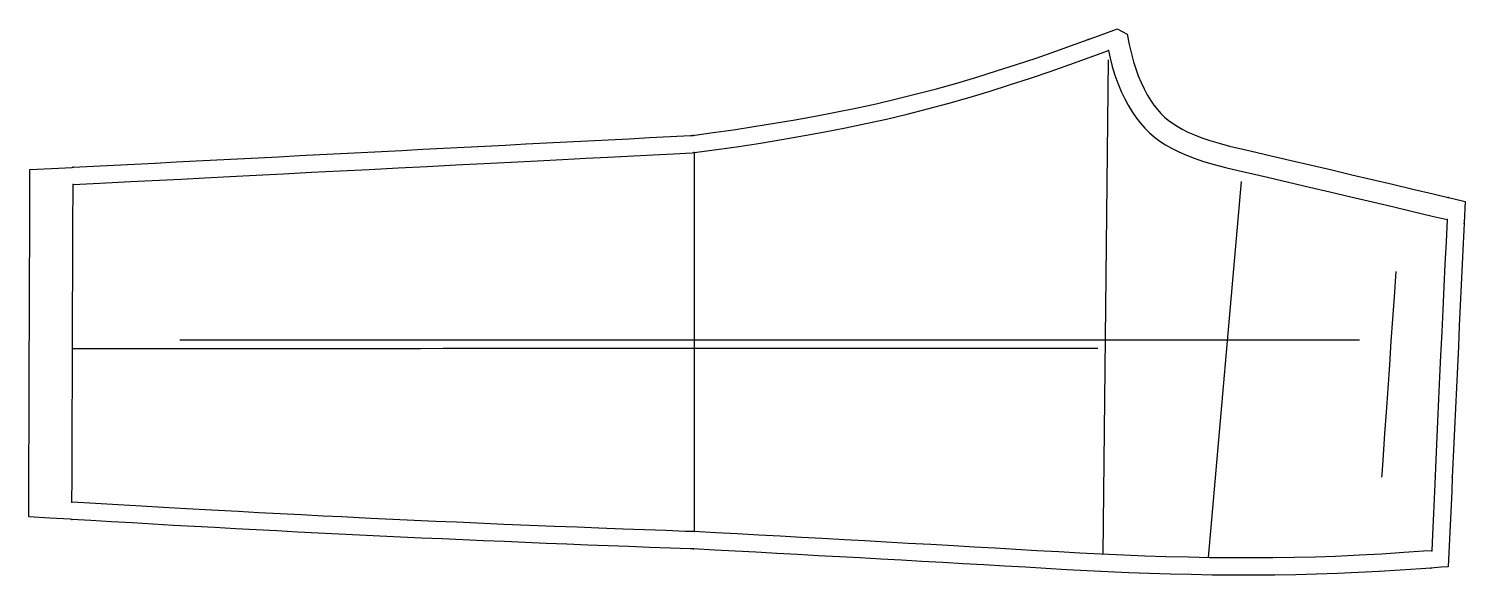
# Model space of a CAD drawing. Extents: x -3498 to -2441, y -1260 to -858.
import ezdxf

# ---------------------------------------------------------------- set-up
doc = ezdxf.new("R2010")
doc.units = 0
for name, color, linetype in [('1', 1, 'Continuous'), ('14', 3, 'Continuous'), ('4', 2, 'Continuous'), ('7', 7, 'Continuous'), ('8', 6, 'Continuous')]:
    doc.layers.add(name, color=color, linetype=linetype)

msp = doc.modelspace()

# ---------------------------------------------------------------- linework, layer by layer
at = {"layer": '1'}
msp.add_lwpolyline([(-3009.393616, -1240.557861), (-3009.278259, -1240.561905), (-3011.616237, -1240.480251), (-3026.500978, -1239.954066), (-3041.73939, -1239.403067), (-3056.935767, -1238.838204), (-3072.006514, -1238.266145), (-3087.20209, -1237.679838), (-3102.510718, -1237.078674), (-3117.705381, -1236.470792), (-3133.073923, -1235.844691), (-3148.267661, -1235.21457), (-3163.700245, -1234.562772), (-3178.893028, -1233.909004), (-3194.214947, -1233.236934), (-3209.406613, -1232.557331), (-3224.736051, -1231.857527), (-3239.926474, -1231.149297), (-3254.95897, -1230.432692), (-3270.147816, -1229.691781), (-3285.331844, -1228.934093), (-3300.518976, -1228.159698), (-3315.818674, -1227.364351), (-3331.004247, -1226.561249), (-3346.285653, -1225.740026), (-3361.469934, -1224.9117), (-3376.74234, -1224.066967), (-3391.925422, -1223.216319), (-3407.030096, -1222.359595), (-3422.21195, -1221.487655), (-3437.554474, -1220.593353), (-3452.734689, -1219.695007), (-3466.618652, -1218.866806), (-3467.793468, -1218.796735), (-3482.837487, -1217.898447), (-3498.362122, -1216.971664), (-3498.307084, -1201.410013), (-3498.253164, -1186.148199), (-3498.2001, -1171.118051), (-3498.14623, -1155.856256), (-3498.092334, -1140.594465), (-3498.038719, -1125.429105), (-3497.984719, -1110.167289), (-3497.931189, -1095.040893), (-3497.877184, -1079.779076), (-3497.823281, -1064.545737), (-3497.76926, -1049.283933), (-3497.715026, -1033.976099), (-3497.660902, -1018.714303), (-3497.606969, -1003.514331), (-3497.552823, -988.252516), (-3497.498729, -972.99071), (-3497.458191, -961.538315), (-3481.645928, -960.724673), (-3466.400093, -959.940164), (-3465.702209, -959.904251), (-3450.783753, -959.136574), (-3435.671125, -958.358904), (-3420.428256, -957.574547), (-3405.315599, -956.796896), (-3389.988174, -956.008186), (-3374.875624, -955.230531), (-3359.858953, -954.457812), (-3344.746359, -953.680158), (-3329.589671, -952.900232), (-3314.477027, -952.122574), (-3299.234258, -951.338226), (-3284.121718, -950.560579), (-3268.987014, -949.781783), (-3253.874416, -949.004119), (-3238.865816, -948.231811), (-3223.753212, -947.454151), (-3208.357834, -946.661938), (-3193.245228, -945.88428), (-3178.00235, -945.099932), (-3162.889674, -944.322286), (-3147.828919, -943.547295), (-3132.716316, -942.769626), (-3117.477335, -941.985461), (-3102.364758, -941.207809), (-3087.051722, -940.419843), (-3071.939129, -939.642192), (-3056.6563, -938.855782), (-3041.543713, -938.07813), (-3026.393927, -937.298553), (-3011.523316, -936.533332), (-3009.484558, -936.428452), (-3010.018616, -936.457748), (-2994.699234, -934.363326), (-2979.885686, -932.243137), (-2964.776807, -929.949639), (-2949.688203, -927.524419), (-2934.497907, -924.951505), (-2919.713104, -922.299932), (-2904.702251, -919.432823), (-2889.776298, -916.386887), (-2874.845393, -913.128647), (-2859.961117, -909.663198), (-2845.126241, -905.987002), (-2830.34866, -902.091889), (-2815.554252, -897.949349), (-2800.899435, -893.614882), (-2786.251732, -889.06943), (-2771.713482, -884.376257), (-2757.21664, -879.539905), (-2742.771141, -874.55332), (-2728.323314, -869.390821), (-2718.75946, -865.888443), (-2713.973081, -864.135574), (-2700.04243, -858.967557), (-2697.490845, -858.015823), (-2690.167542, -861.99295), (-2688.705789, -869.510746), (-2687.104677, -876.427808), (-2685.513309, -882.298112), (-2683.839076, -887.570595), (-2681.960727, -892.687039), (-2679.882658, -897.640923), (-2677.694744, -902.247035), (-2675.375906, -906.549715), (-2672.969885, -910.49828), (-2670.472467, -914.12201), (-2667.928454, -917.380889), (-2665.292452, -920.350989), (-2662.682217, -922.926641), (-2659.941444, -925.279178), (-2656.900531, -927.541681), (-2653.469563, -929.766936), (-2649.656985, -931.931952), (-2645.431091, -934.040357), (-2640.609186, -936.154343), (-2635.322181, -938.194386), (-2629.280078, -940.247284), (-2622.559526, -942.261363), (-2614.829683, -944.304805), (-2605.07002, -946.599738), (-2599.64386, -947.775269), (-2584.275394, -951.378997), (-2569.456048, -954.856008), (-2554.492431, -958.369677), (-2539.501215, -961.893162), (-2524.804742, -965.350816), (-2509.815129, -968.881018), (-2495.052469, -972.361289), (-2480.064407, -975.897965), (-2465.076974, -979.437321), (-2453.977356, -982.060242), (-2450.538733, -982.872778), (-2441.40686, -985.031433), (-2442.171471, -1000.858953), (-2442.19223, -1001.288834), (-2442.902274, -1015.99568), (-2443.630696, -1031.132521), (-2444.357494, -1046.321951), (-2445.077911, -1061.459164), (-2445.79272, -1076.544089), (-2446.506948, -1091.681594), (-2447.215548, -1106.770887), (-2447.922845, -1121.908744), (-2448.629761, -1137.118962), (-2449.329321, -1152.257151), (-2450.037947, -1167.689719), (-2450.728275, -1182.828314), (-2450.948029, -1187.669983), (-2451.413685, -1197.967153), (-2452.097309, -1213.174241), (-2452.77429, -1228.313456), (-2453.447409, -1243.410029), (-2453.90686, -1253.722992), (-2459.041979, -1254.100862), (-2466.660004, -1254.64447), (-2474.079038, -1255.173818), (-2489.36378, -1256.208249), (-2504.645757, -1257.156965), (-2520.112847, -1257.996643), (-2535.408853, -1258.682621), (-2550.882085, -1259.222286), (-2566.188736, -1259.601558), (-2581.638977, -1259.835245), (-2596.950111, -1259.927874), (-2612.437707, -1259.892179), (-2627.748278, -1259.740255), (-2643.168519, -1259.480864), (-2658.475621, -1259.125064), (-2673.616547, -1258.675926), (-2688.917804, -1258.120414), (-2704.28261, -1257.452918), (-2719.574524, -1256.682433), (-2734.637365, -1255.849822), (-2749.922941, -1254.964244), (-2764.977686, -1254.083278), (-2780.26353, -1253.20257), (-2795.561627, -1252.330514), (-2810.84814, -1251.461287), (-2825.890522, -1250.609321), (-2841.177488, -1249.7491), (-2856.155207, -1248.911106), (-2871.442782, -1248.059696), (-2886.730578, -1247.212194), (-2901.948317, -1246.37261), (-2917.412492, -1245.523474), (-2932.700909, -1244.68786), (-2947.989508, -1243.855916), (-2963.266865, -1243.028306), (-2978.55586, -1242.204717), (-2993.633145, -1241.397565)], close=True, dxfattribs=at)
at = {"layer": '14'}
msp.add_lwpolyline([(-3008.834839, -1227.869644), (-3008.834839, -1227.869644), (-3015.172182, -1227.649671), (-3029.596842, -1227.135774), (-3045.19498, -1226.565829), (-3060.966526, -1225.976767), (-3078.986279, -1225.289108), (-3094.848883, -1224.671226), (-3111.855629, -1223.99579), (-3129.875618, -1223.265263), (-3148.777859, -1222.482113), (-3168.431389, -1221.648805), (-3183.585781, -1220.992391), (-3199.033857, -1220.31019), (-3214.720369, -1219.603243), (-3230.590104, -1218.872587), (-3246.587721, -1218.119268), (-3268.021434, -1217.081379), (-3281.649588, -1216.403352), (-3297.650226, -1215.590326), (-3313.476603, -1214.769641), (-3329.034956, -1213.948105), (-3344.231506, -1213.132527), (-3363.768687, -1212.066124), (-3382.273645, -1211.038556), (-3399.524077, -1210.065962), (-3415.297703, -1209.164481), (-3432.599308, -1208.16222), (-3449.245517, -1207.183847), (-3466.573792, -1206.146927), (-3466.573792, -1206.146927), (-3466.512383, -1188.760815), (-3466.455349, -1172.617647), (-3466.393569, -1155.135773), (-3466.333095, -1138.028219), (-3466.277886, -1122.414207), (-3466.220723, -1106.252664), (-3466.167399, -1091.181697), (-3466.109531, -1074.832663), (-3466.052749, -1058.795644), (-3465.998002, -1043.338114), (-3465.937973, -1026.39357), (-3465.883518, -1011.026509), (-3465.830048, -995.940615), (-3465.775775, -980.632072), (-3465.747375, -972.623367), (-3465.747375, -972.623367), (-3446.114298, -971.613098), (-3423.580879, -970.453585), (-3402.215259, -969.354163), (-3386.158802, -968.527938), (-3368.847389, -967.637136), (-3350.448348, -966.690368), (-3331.129006, -965.696243), (-3311.056691, -964.663371), (-3290.398729, -963.600364), (-3269.322447, -962.515832), (-3247.995174, -961.418383), (-3226.584255, -960.316631), (-3205.256961, -959.219182), (-3184.180694, -958.13465), (-3163.522707, -957.071641), (-3143.450366, -956.038769), (-3124.131032, -955.044644), (-3105.731964, -954.097874), (-3088.420554, -953.207072), (-3072.364068, -952.380846), (-3057.72989, -951.627807), (-3038.811404, -950.654309), (-3024.034268, -949.893915), (-3010.142548, -949.179082), (-3008.831787, -949.111633), (-3008.831787, -949.111633), (-2991.9805, -946.828153), (-2975.929055, -944.496817), (-2960.029349, -942.054658), (-2944.35082, -939.511963), (-2927.675676, -936.646238), (-2912.612983, -933.894107), (-2897.501551, -930.949114), (-2882.331247, -927.784693), (-2867.204004, -924.413221), (-2852.125707, -920.829987), (-2837.102259, -917.030281), (-2822.139509, -913.009383), (-2805.775273, -908.331159), (-2791.065564, -903.885678), (-2776.756495, -899.370659), (-2761.1902, -894.268717), (-2746.793861, -889.388473), (-2732.425836, -884.37072), (-2718.184841, -879.251597), (-2703.935852, -873.957138), (-2703.935852, -873.957138), (-2702.77512, -879.576538), (-2701.148371, -885.814817), (-2699.145448, -892.247971), (-2697.070581, -897.984258), (-2694.538061, -904.076594), (-2691.919384, -909.577404), (-2689.357118, -914.335905), (-2686.48614, -919.065436), (-2683.291792, -923.700507), (-2680.372245, -927.443656), (-2677.209487, -931.03781), (-2673.795034, -934.445072), (-2670.03536, -937.696588), (-2666.102903, -940.633146), (-2661.946272, -943.340687), (-2657.59494, -945.833057), (-2652.157839, -948.559368), (-2646.533764, -951.019683), (-2640.773656, -953.23792), (-2633.949567, -955.551812), (-2626.264091, -957.839274), (-2617.81393, -960.066035), (-2608.568703, -962.239148), (-2603.153992, -963.38829), (-2586.817674, -967.218587), (-2571.411879, -970.833833), (-2556.12818, -974.423247), (-2541.152288, -977.943382), (-2525.602182, -981.602229), (-2509.677249, -985.35382), (-2494.829025, -988.855321), (-2479.971377, -992.361916), (-2465.705144, -995.73141), (-2454.763489, -998.317566), (-2454.762268, -998.292389), (-2454.763489, -998.317566), (-2455.55869, -1014.761518), (-2456.342091, -1031.065238), (-2457.139159, -1047.73891), (-2457.946474, -1064.711214), (-2458.716497, -1080.979365), (-2459.535069, -1098.362093), (-2460.267504, -1113.997955), (-2461.021495, -1130.181334), (-2461.790532, -1146.787017), (-2462.568102, -1163.689794), (-2463.347691, -1180.764395), (-2463.635101, -1187.094498), (-2464.147923, -1198.439834), (-2464.869542, -1214.492442), (-2465.562102, -1229.980314), (-2466.091309, -1241.869659), (-2466.091309, -1241.869659), (-2472.114488, -1242.318026), (-2486.495651, -1243.311183), (-2502.719143, -1244.323411), (-2519.286968, -1245.232183), (-2536.849548, -1246.030243), (-2551.852126, -1246.547282), (-2567.37679, -1246.922781), (-2582.905897, -1247.14672), (-2598.437816, -1247.229678), (-2613.97092, -1247.182236), (-2629.503579, -1247.014973), (-2645.034163, -1246.73847), (-2661.622802, -1246.332968), (-2677.145035, -1245.849565), (-2692.662484, -1245.259435), (-2709.407803, -1244.495439), (-2724.914755, -1243.67527), (-2740.41872, -1242.790075), (-2756.520606, -1241.853717), (-2771.992275, -1240.959815), (-2787.386362, -1240.076225), (-2802.654495, -1239.20524), (-2817.748305, -1238.349151), (-2834.722861, -1237.391945), (-2851.334346, -1236.460613), (-2867.510557, -1235.558576), (-2883.179288, -1234.689255), (-2898.268337, -1233.856074), (-2914.46071, -1232.966202), (-2929.725248, -1232.131271), (-2945.472568, -1231.273934), (-2961.156674, -1230.424128), (-2977.230808, -1229.557599), (-2992.917247, -1228.716688)], close=True, dxfattribs=at)
at = {"layer": '4'}
for p in [(-2718.75946, -865.888443), (-2703.935852, -873.957138), (-3009.484558, -936.428452), (-3008.831787, -949.111633), (-3465.702209, -959.904251), (-3465.747375, -972.623367), (-2453.977356, -982.060242), (-2454.763489, -998.317566), (-2454.763489, -998.317566), (-2442.19223, -1001.288834), (-2463.635101, -1187.094498), (-2450.948029, -1187.669983), (-3466.573792, -1206.146927), (-3466.618652, -1218.866806), (-3008.834839, -1227.869644), (-3009.278259, -1240.561905), (-2466.091309, -1241.869659), (-2466.660004, -1254.64447)]:
    msp.add_point(p, dxfattribs=at)
at = {"layer": '7'}
msp.add_line((-3387.257385, -1086.681671), (-2519.147034, -1086.681671), dxfattribs=at)
at = {"layer": '8'}
for points in [[(-2704.065552, -880.864716), (-2708.152161, -1244.537582)], [(-3008.831787, -949.111633), (-3008.831787, -967.284755), (-3008.831787, -983.087598), (-3008.831787, -999.9523), (-3008.831787, -1016.234806), (-3008.831787, -1033.845376), (-3008.831787, -1049.29036), (-3008.831787, -1065.225297), (-3008.831787, -1081.453648), (-3008.831787, -1099.298347), (-3008.831787, -1115.500981), (-3008.831787, -1131.379924), (-3008.831787, -1146.732821), (-3008.831787, -1164.177095), (-3008.831787, -1180.222924), (-3008.831787, -1196.70919), (-3008.831787, -1211.925094), (-3008.831787, -1226.340743), (-3008.831787, -1227.869644)], [(-2606.329041, -970.297089), (-2630.514526, -1246.824799)], [(-2492.55722, -1036.586227), (-2493.82952, -1055.124562), (-2494.963759, -1071.651267), (-2496.070055, -1087.770804), (-2497.25947, -1105.101463), (-2498.472635, -1122.778166), (-2499.650176, -1139.935804), (-2500.732722, -1155.709301), (-2501.822788, -1171.592364), (-2502.816671, -1186.073964), (-2502.933197, -1187.771835)], [(-3466.160583, -1093.153534), (-3448.310121, -1093.144863), (-3431.282321, -1093.136887), (-3414.093651, -1093.129053), (-3394.007342, -1093.120145), (-3377.192368, -1093.11288), (-3358.99509, -1093.105208), (-3339.52166, -1093.097214), (-3318.878177, -1093.088983), (-3297.170815, -1093.080599), (-3274.505638, -1093.072148), (-3258.915825, -1093.066517), (-3242.978978, -1093.060919), (-3226.726473, -1093.055379), (-3210.189789, -1093.049921), (-3193.40037, -1093.044571), (-3176.3897, -1093.039354), (-3159.189148, -1093.034295), (-3141.830198, -1093.029419), (-3124.344295, -1093.02475), (-3106.76292, -1093.020315), (-3089.117444, -1093.016139), (-3071.43935, -1093.012245), (-3053.102082, -1093.008526), (-3035.462602, -1093.005244), (-3017.899348, -1093.002247), (-3000.450432, -1092.999522), (-2983.153967, -1092.997058), (-2966.04814, -1092.994841), (-2949.170915, -1092.99286), (-2932.560481, -1092.991103), (-2916.25495, -1092.989557), (-2900.292435, -1092.98821), (-2884.711048, -1092.987049), (-2869.548904, -1092.986063), (-2847.675169, -1092.984884), (-2826.959111, -1092.984029), (-2807.529305, -1092.983455), (-2789.514495, -1092.983123), (-2773.043255, -1092.982989), (-2758.244174, -1092.983013), (-2741.335661, -1092.98322), (-2725.16655, -1092.983619), (-2711.645813, -1092.984161)]]:
    msp.add_lwpolyline(points, dxfattribs=at)

doc.saveas('drawing.dxf')
